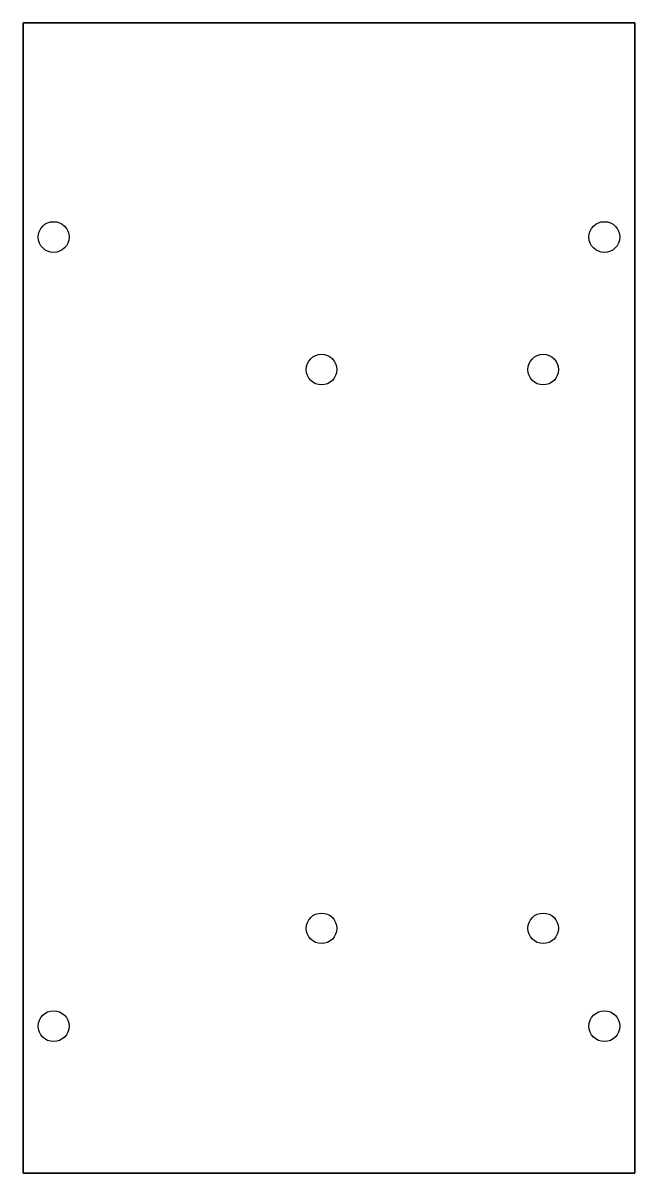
# Model space of a CAD drawing. Header units: inches. Extents: x -2.25 to 0.25, y -0.25 to 4.45.
import ezdxf

# ---------------------------------------------------------------- set-up
doc = ezdxf.new("R2010")
doc.units = ezdxf.units.IN
doc.layers.get('0').update_dxf_attribs({"linetype": 'CONTINUOUS'})

msp = doc.modelspace()

# ---------------------------------------------------------------- linework, layer by layer
for points in [[(-2.25, 4.45), (0.25, 4.45), (0.25, -0.25), (-2.25, -0.25)], [(0.25, 4.45), (-2.25, 4.45), (-2.25, -0.25), (0.25, -0.25)]]:
    msp.add_lwpolyline(points, close=True)
for centre, radius in [((-2.125, 3.575), 0.063), ((-2.125, 3.575), 0.063), ((0.125, 3.575), 0.063), ((0.125, 3.575), 0.063), ((-1.0305, 3.0335), 0.0625), ((-1.0305, 3.0335), 0.0625), ((-0.125, 3.0335), 0.0625), ((-0.125, 3.0335), 0.0625), ((-1.0305, 0.75), 0.0625), ((-1.0305, 0.75), 0.0625), ((-0.125, 0.75), 0.0625), ((-0.125, 0.75), 0.0625), ((-2.125, 0.35), 0.063), ((-2.125, 0.35), 0.063), ((0.125, 0.35), 0.063), ((0.125, 0.35), 0.063)]:
    msp.add_circle(centre, radius)

doc.saveas('drawing.dxf')
